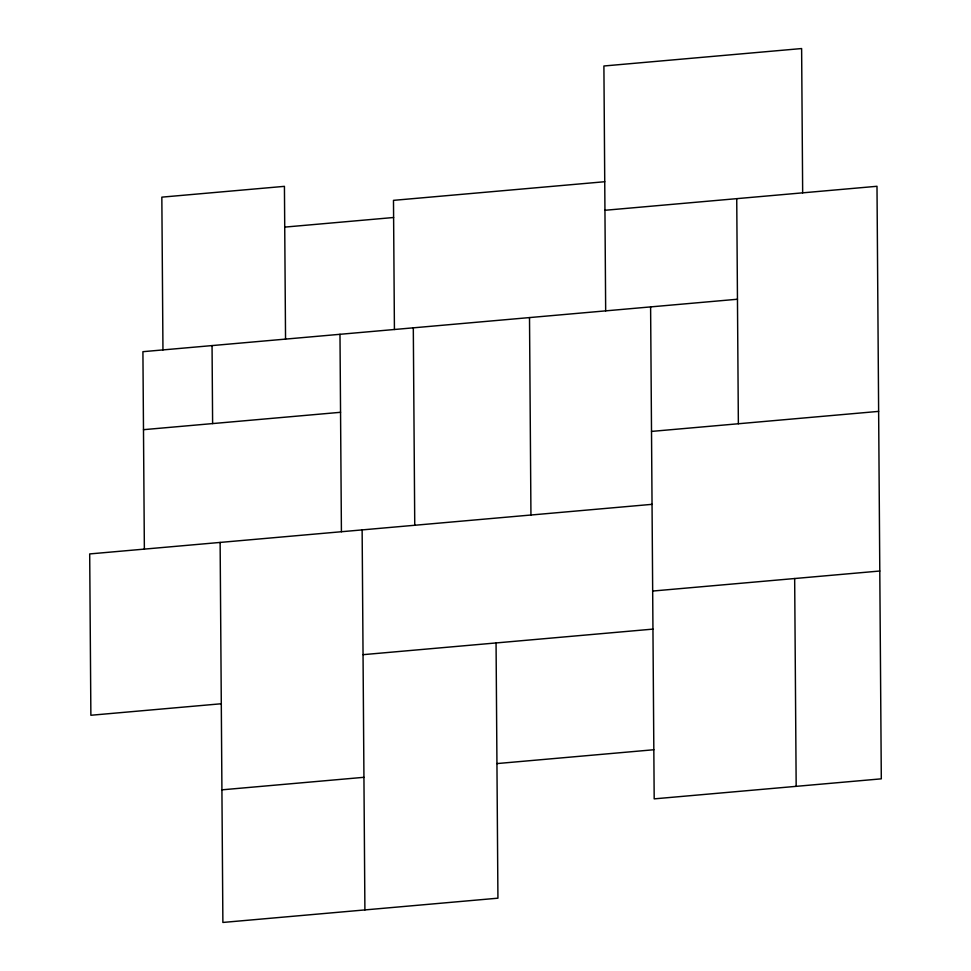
<?xml version="1.0" encoding="UTF-8"?>
<svg xmlns="http://www.w3.org/2000/svg" width="971" height="971" viewBox="0 0 971 971"><rect width="100%" height="100%" fill="white"/><g stroke="black" fill="none" stroke-linecap="round" stroke-linejoin="round"><path stroke-width="1.46" d="M604.739 181.723L393.486 200.354L394.42 329.497M284.734 227.105L393.607 217.504M604.945 210.282L876.995 186.286L881.304 778.839L654.187 798.866L650.606 306.909M737.462 299.238L142.919 351.684L144.363 549.113M143.49 429.68L340.554 412.299M651.517 431.415L878.634 411.388M652.051 504.337L89.696 553.931L90.873 715.263L221.291 703.757M652.682 591.048L879.787 571.021M363.033 654.672L652.949 629.111M496.946 763.582L653.835 749.746M221.922 789.836L363.931 777.31M802.665 192.841L801.621 48.55L603.901 65.992L605.673 310.866M794.666 578.522L796.171 786.34M736.734 198.654L738.361 423.757M529.511 317.578L530.943 515.018M496.06 642.948L497.929 898.187L222.881 922.45L220.126 542.425M413.306 327.834L414.751 525.262M362.134 529.899L364.902 909.924M339.984 334.303L341.416 531.732M285.547 339.097L284.43 186.347L161.841 197.149L162.958 349.912M212.054 345.579L212.613 423.574"/></g></svg>
